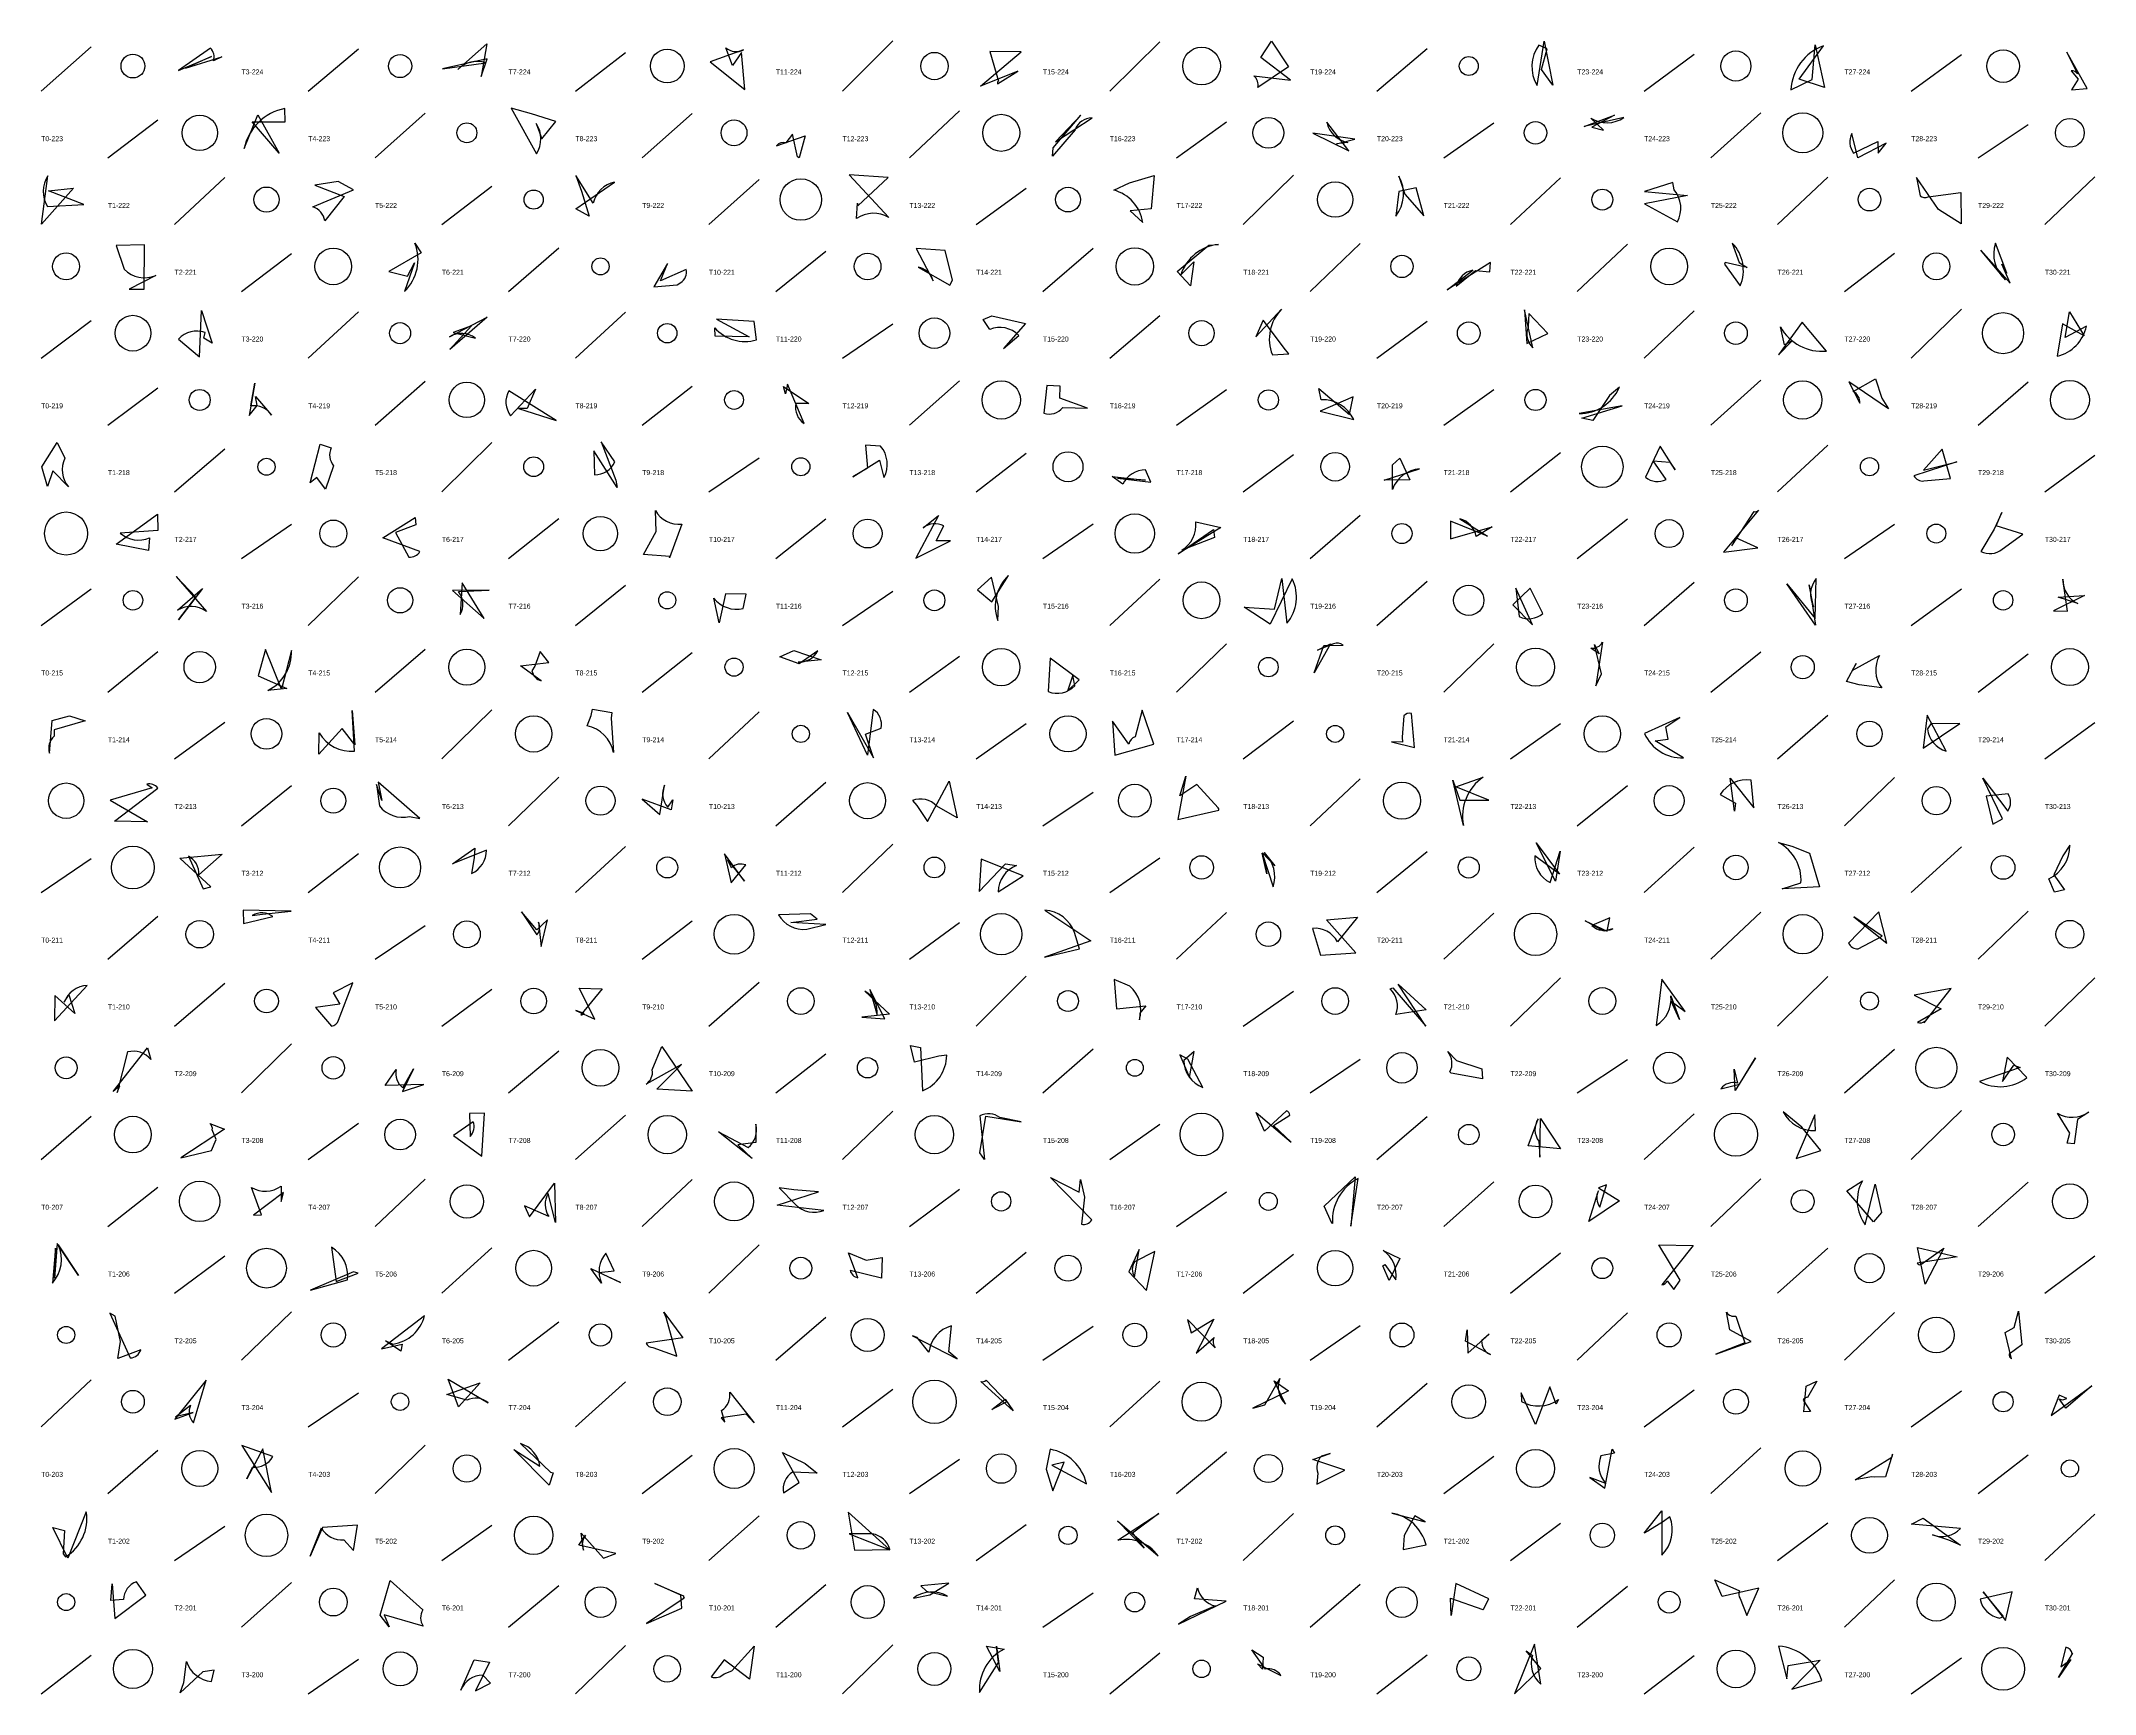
# Model space of a CAD drawing. Header units: millimetres. Extents: x -1 to 9990, y 0 to 15990.
# Drawn here: x 0 to 1230, y 8000 to 8990 of the extents above; entities that cross this region are included whole.
import ezdxf

# ---------------------------------------------------------------- set-up
doc = ezdxf.new("R2010")
doc.units = ezdxf.units.MM
doc.layers.add('TEXT', color=3, linetype='Continuous')
doc.layers.add('WALL', color=1, linetype='Continuous')

msp = doc.modelspace()

# ---------------------------------------------------------------- linework, layer by layer
for points in [[(86.4, 8973.8), (108.3, 8980.6), (103.2, 8978.1, 0.3), (101.4, 8985.8), (82.3, 8972.4), (102.1, 8980.7)], [(267.2, 8979.3), (240.5, 8973.4), (266.3, 8976.9, 0.3), (249.6, 8972.9), (267, 8988.4), (263.6, 8968.7)], [(419.4, 8983.1), (414.1, 8975.4), (410.1, 8985.9, 0.3), (420.7, 8984.7), (400.7, 8977.6), (421.5, 8961)], [(587, 8983.6), (568.2, 8983.8), (573.4, 8966, 0.3), (572.8, 8964.4), (585, 8971.9), (562.5, 8963)], [(736.8, 8989.9), (747, 8974.5), (728.6, 8962.1, 0.3), (726.3, 8969.1), (748.3, 8966.6), (730.5, 8980.1)], [(898.6, 8972.9), (902, 8985.3), (897, 8987.6, 0.3), (895.9, 8963.4), (900.2, 8989.9), (905.3, 8963.5)], [(1068.1, 8962.2), (1052.9, 8967.2), (1067.5, 8987.2, 0.3), (1047.9, 8960.8), (1060.6, 8967), (1062.4, 8987.7)], [(1225.3, 8961.5), (1213.2, 8983.3), (1219.5, 8970.3, 0.3), (1215.8, 8972.1), (1219.9, 8967.2), (1215.9, 8960.8)], [(126.5, 8941.6), (146.2, 8941.6), (146, 8949.6, 0.3), (121.6, 8925.6), (129.9, 8945.7), (142.6, 8922.9)], [(293.8, 8946.4), (281.5, 8949.7), (296.7, 8922.4, 0.3), (296.5, 8940.6), (299.8, 8931.5), (308.3, 8941.7)], [(622.7, 8945.6), (607.5, 8929.6), (629.4, 8944, 0.3), (619.2, 8936.8), (605.7, 8921.1), (606.2, 8926.1)], [(928.8, 8938.3), (935.6, 8936.6), (928.2, 8943.8, 0.3), (947.9, 8944.2), (924.1, 8938.7), (942.3, 8945.5)], [(453, 8920.6), (450, 8934.2), (446.1, 8929, 0.3), (440.5, 8927.3), (457.6, 8933.2), (454.1, 8920.1)], [(761.7, 8934.7), (783.2, 8924.3), (770, 8941.3, 0.3), (782.6, 8929.3), (775.7, 8928.4), (786.8, 8931.2)], [(1104.9, 8928.9), (1088, 8920.1), (1084.5, 8934.6, 0.3), (1085.5, 8922.9), (1100, 8929.8), (1100.1, 8922.9)], [(19.5, 8901.9), (0.2, 8880.2), (4.1, 8909.3, 0.3), (3.9, 8890.8), (25.6, 8892.1), (4.5, 8900.2)], [(164, 8903.7), (181.6, 8896.8), (169.9, 8882.3, 0.3), (162.7, 8890.6), (187.2, 8900.8), (178, 8905.8)], [(328.3, 8885), (320.3, 8889.4), (343.5, 8905.4, 0.3), (330.7, 8892.9), (320.2, 8909.5), (323.6, 8900.1)], [(507.4, 8908.2), (484, 8909.8), (507.7, 8884.2, 0.3), (488.4, 8883.6), (488.9, 8892.8), (489.1, 8891.2)], [(664.8, 8889.4), (652.2, 8888.3), (659.8, 8881.2, 0.3), (642.4, 8900.7), (651.8, 8905.1), (666.6, 8909.5)], [(823.5, 8902.1), (813.2, 8899.8), (811.3, 8885.1, 0.3), (813.2, 8909), (816.8, 8898.2), (828.1, 8885.2)], [(986.1, 8897.4), (960.3, 8892.4), (980, 8881.7, 0.3), (978.1, 8900.8), (977.3, 8905.2), (960.2, 8899.8)], [(1136.3, 8889), (1123.1, 8908.2), (1125.3, 8897.3, 0.3), (1130.1, 8896.7), (1149.6, 8899.3), (1149.9, 8880.4)], [(219.5, 8849.1), (223.7, 8857.2), (217.7, 8840, 0.3), (223.9, 8868.9), (227.7, 8863.1), (208.3, 8851.9)], [(1008.6, 8857.3), (1008.1, 8856.4), (1017.6, 8843.3, 0.3), (1012.8, 8869), (1017, 8857.3), (1021.7, 8854.4)], [(1174.2, 8856.3), (1177.3, 8850.9), (1170.4, 8869, 0.3), (1176.4, 8846.9), (1161.7, 8864.8), (1179.3, 8844.9)], [(62, 8868), (45, 8867.6), (49.7, 8853.3, 0.3), (68.7, 8849.5), (52.8, 8841.4), (61.7, 8841.4)], [(366.9, 8842.8), (381, 8843.9), (383.1, 8845.3, 0.3), (386.4, 8853.2), (371, 8846.3), (375.2, 8856.7)], [(541.4, 8864.5), (524.1, 8865.7), (534.2, 8846.4, 0.3), (525.3, 8854.5), (544.3, 8843.7), (545.8, 8846.7)], [(680.3, 8852), (699.3, 8867.8), (705.1, 8868.2, 0.3), (682.6, 8849.9), (690.4, 8857.8), (688.4, 8843.3)], [(868.1, 8857.3), (842, 8841), (857.4, 8852.7, 0.3), (847.5, 8843.1), (859, 8852.6), (867.7, 8851.8)], [(102.5, 8809), (97.4, 8812.1), (98.2, 8815.4, 0.3), (82.3, 8811.4), (94.9, 8800.8), (96, 8828.6)], [(257.8, 8819.5), (246.8, 8815.4), (260.1, 8812, 0.3), (244.6, 8812.9), (267.1, 8824.6), (244.7, 8805.3)], [(424, 8812.8), (403.6, 8813.3), (403.4, 8818.3, 0.3), (428.4, 8811.1), (427.1, 8822), (404.4, 8823.4)], [(589.6, 8820.8), (576.3, 8805.8), (585.5, 8813.7, 0.3), (568.1, 8817.3), (564.1, 8823.1), (569.3, 8825.4)], [(731.9, 8822.8), (727.4, 8812.9), (742.9, 8829.3, 0.3), (737.4, 8802.1), (747.2, 8802.7), (745.2, 8805.1)], [(902.4, 8814.8), (891, 8826.8), (890.6, 8818.9, 0.3), (893.3, 8806.3), (888.3, 8828.9), (889.8, 8808.8)], [(1048.7, 8810.5), (1044, 8808), (1041.7, 8818.8, 0.3), (1069.2, 8804.3), (1054.7, 8821.5), (1040.5, 8802.1)], [(1223.6, 8813.5), (1210.6, 8820.5), (1207.3, 8801.3, 0.3), (1224.9, 8819.3), (1212.1, 8812.5), (1214.8, 8827.7)], [(129.4, 8771.6), (128.5, 8777.1), (138, 8765.9, 0.3), (125.7, 8771.4), (128.1, 8785.1), (124.7, 8765.6)], [(444.6, 8783), (459.8, 8772.8), (452, 8772.8, 0.3), (457, 8760.9), (447.1, 8784.5), (445.9, 8778.6)], [(610.3, 8783.3), (602.3, 8783.6), (600.5, 8767, 0.3), (611.9, 8770.4), (626.7, 8770), (610.2, 8776)], [(922.7, 8764), (946.8, 8771.5), (921.1, 8766.9, 0.3), (945.2, 8782.6), (939.2, 8777.6), (929.4, 8762.7)], [(1106.3, 8769.7), (1082.7, 8785.9), (1089.2, 8773, 0.3), (1085.2, 8780.1), (1098.5, 8787.7), (1102.4, 8776.1)], [(285.9, 8769.8), (308.5, 8762.7), (280.1, 8780.5, 0.3), (281.2, 8765.5), (296, 8781.5), (291.1, 8769.8)], [(785.7, 8776.9), (766, 8768.2), (786.2, 8763.3, 0.3), (766.7, 8775.1), (765.3, 8781.8), (783.6, 8766.2)], [(0.5, 8735), (9.6, 8749.6), (14.2, 8740.1, 0.3), (16.5, 8722.9), (7, 8732.5), (3.8, 8723.1)], [(161.2, 8725.3), (167.2, 8748.6), (173.8, 8746.4, 0.3), (175.2, 8735.6), (170.3, 8721.5), (165.1, 8728.5)], [(345.1, 8722.5), (331, 8744.6), (331.5, 8730.2, 0.3), (343.6, 8737.9), (335.5, 8749.9), (344.2, 8726.9)], [(486.2, 8728.9), (502.1, 8739), (504.8, 8728.5, 0.3), (502.8, 8747.4), (493.7, 8747.9), (494.9, 8734.1)], [(978.7, 8733.1), (969.7, 8747.4), (960.9, 8728.7, 0.3), (973.2, 8727.4), (965.4, 8738.5), (975.4, 8737.7)], [(1127.3, 8732.9), (1147.4, 8737.9), (1121.6, 8729.5, 0.3), (1127.6, 8726.5), (1143.5, 8728), (1138.5, 8745.6)], [(644.7, 8728.2), (664.6, 8725.7), (661.5, 8733.1, 0.3), (647.8, 8724.5), (641.5, 8729.2), (661.5, 8727)], [(819.7, 8727.2), (804.4, 8726.9), (825.6, 8733.7, 0.3), (809.3, 8721.4), (809.4, 8736.1), (813.7, 8740.1)], [(360.8, 8682.4), (368.3, 8696.2), (367.9, 8708.8, 0.3), (383.7, 8700.6), (376.3, 8680.4), (376.6, 8681.3)], [(1014.9, 8692.5), (1012.5, 8687.7), (1026, 8708.1, 0.3), (1028.5, 8708.9), (1007.6, 8683.9), (1028.2, 8686.5)], [(69.7, 8706.6), (69.9, 8696.8), (47.4, 8695.3, 0.3), (64.9, 8692.4), (64.4, 8684.9), (44.9, 8688.7)], [(224.4, 8700.3), (212.3, 8695.6), (220.3, 8680.9, 0.3), (226.9, 8684.2), (204.6, 8692.4), (224, 8704.6)], [(544.6, 8690.7), (536.1, 8690.6), (540.6, 8699.6, 0.3), (528.2, 8698.4), (537.5, 8705.8), (523.8, 8680.2)], [(702.1, 8697.4), (702.8, 8692.7), (683.1, 8685, 0.3), (691.5, 8702), (706.6, 8698.6), (680.9, 8682.9)], [(844, 8691.9), (869, 8699), (859.4, 8693.2, 0.3), (849.6, 8703.8), (866.3, 8693.4), (844, 8702.5)], [(1174.2, 8707.5), (1169.7, 8697.7), (1161.7, 8684.3, 0.3), (1174.4, 8685.6), (1186.9, 8694.7), (1170.8, 8699.6)], [(92.7, 8656.9), (80.9, 8669.3), (99, 8648.3, 0.3), (81.8, 8649.1), (96.6, 8662), (82.2, 8643.4)], [(265.4, 8644.1), (252.2, 8665.5), (251, 8646.5, 0.3), (250, 8660.2), (268.3, 8661.1), (246.3, 8660.8)], [(560.8, 8661.2), (569.4, 8654.1), (579.4, 8669.9, 0.3), (572.9, 8643), (573.3, 8651.2), (569.1, 8668.8)], [(738.6, 8649.8), (743, 8668.1), (746.1, 8641.3, 0.3), (749.3, 8667.8), (736, 8640.7), (720.5, 8650.8)], [(893.2, 8640.4), (883.2, 8662.3), (885.1, 8645.3, 0.3), (899.4, 8647.1), (891.7, 8662.2), (881.4, 8652.3)], [(1045.4, 8664.8), (1062.4, 8644.1), (1063.1, 8668.1, 0.3), (1061.5, 8651.1), (1058.8, 8664.2), (1062.6, 8640.1)], [(1205.2, 8648.7), (1213.6, 8648.6), (1210.8, 8667.7, 0.3), (1219.8, 8653), (1208, 8656.8), (1223.7, 8657.9)], [(409.9, 8658.8), (406, 8641.5), (402.9, 8656.3, 0.3), (420.5, 8650.2), (420.8, 8651.8), (422.3, 8658.7)], [(130, 8609.7), (147.2, 8602.2), (135.8, 8601, 0.3), (149.9, 8625), (143.9, 8601.7), (134.5, 8625.6)], [(298.9, 8624.3), (295.6, 8615.5), (294, 8612.8, 0.3), (299.5, 8606.8), (287.2, 8615.7), (304, 8617.8)], [(450.9, 8625), (467.2, 8619.3), (453.4, 8618, 0.3), (465.1, 8624.8), (454, 8617), (442.4, 8621.1)], [(762.5, 8611.6), (768.3, 8628), (779.7, 8628.2, 0.3), (774.1, 8628.9), (764.5, 8625.2), (772.2, 8629)], [(930.3, 8628.5), (933.1, 8622.9), (928.2, 8626.3, 0.3), (935.1, 8629.9), (931.2, 8603.7), (934.6, 8611)], [(621.7, 8607.3), (604.4, 8620.3), (603.2, 8600.3, 0.3), (619, 8603.7), (617.9, 8610.1), (614.7, 8600.5)], [(1087.1, 8617.1), (1084.6, 8612.9), (1101, 8621.9, 0.3), (1102.3, 8602.5), (1088.8, 8604.4), (1081.3, 8606.4)], [(26.5, 8582.8), (7.8, 8577.5), (7.8, 8573.7, 0.3), (5.1, 8563.4), (6.6, 8583), (17, 8585.9)], [(180.3, 8578.2), (166.3, 8562.9), (166.6, 8575.7, 0.3), (187.8, 8564.7), (186.4, 8589), (188, 8568.4)], [(341.9, 8587.8), (341.4, 8584.4), (342.8, 8563.9, 0.3), (327, 8579.9), (329.5, 8586), (330.3, 8589.8)], [(498.6, 8560.6), (493.8, 8574.9), (503.2, 8578.5, 0.3), (498.4, 8589.7), (494.9, 8562.2), (483, 8587.9)], [(666.4, 8568.9), (659.5, 8589.3), (655.3, 8573.2, 0.3), (651.5, 8568.8), (641.6, 8582.6), (643.1, 8562.2)], [(808.7, 8570.2), (822.6, 8566.8), (820.7, 8587.2, 0.3), (816.1, 8585.8), (815.2, 8573.1), (815.3, 8570)], [(1149, 8581.2), (1131.8, 8581), (1129.7, 8578, 0.3), (1141, 8564.6), (1129.5, 8586.2), (1127.2, 8566.4)], [(973, 8579.2), (981.4, 8584.9), (960.2, 8575.2, 0.3), (983.6, 8560.6), (966.6, 8570.9), (974.5, 8571.8)], [(685.6, 8549.7), (680.7, 8523.8), (705.4, 8529.4, 0.3), (704.9, 8530.8), (692.1, 8544.7), (682, 8538)], [(867, 8535.4), (847.3, 8543.2), (863.7, 8549.1, 0.3), (851.8, 8520.1), (845.5, 8547.2), (849.7, 8535.3)], [(63.7, 8522.3), (43.9, 8522.7), (69.9, 8542.5, 0.3), (63.3, 8544.9), (66.6, 8542.7), (41.4, 8535.3)], [(204.1, 8535.2), (200.9, 8544.6), (202.6, 8531.9, 0.3), (220.7, 8525.6), (226.8, 8524.3), (201.9, 8546.1)], [(360, 8535.9), (370.6, 8526.7), (373.3, 8544.2, 0.3), (375.3, 8531.1), (378.3, 8535.5), (377.3, 8529.5)], [(543.8, 8546.7), (548.7, 8524.8), (536.4, 8531.8, 0.3), (521.8, 8535.1), (524.4, 8532.2), (530.9, 8522.5)], [(1011.5, 8548.4), (1025.8, 8530.8), (1024.1, 8547.3, 0.3), (1005.6, 8538.6), (1014.8, 8533.5), (1014.1, 8528.7)], [(1174.6, 8524.1), (1162.8, 8548.4), (1177.8, 8528.8, 0.3), (1178.1, 8539), (1164.9, 8537.8), (1168.8, 8521)], [(83.1, 8500.5), (108.4, 8502.9), (94.5, 8490.6, 0.3), (88.2, 8501.7), (97, 8482.1), (101.6, 8483.4)], [(259.7, 8506.5), (259.3, 8500.7), (257.8, 8491.4, 0.3), (266.7, 8505.4), (246.4, 8497.2), (251.8, 8501)], [(409.3, 8503.1), (413.3, 8485.7), (422.1, 8496.5, 0.3), (413.4, 8494.7), (411.1, 8499.6), (421.3, 8486.8)], [(561.7, 8480.6), (577.5, 8497.1), (584.1, 8496.2, 0.3), (573.2, 8480.4), (588.1, 8490), (563, 8499.9)], [(734.1, 8491.2), (731.2, 8503.5), (737.8, 8483.3, 0.3), (732.5, 8503.9), (738.8, 8495.9), (731.4, 8503.7)], [(895.4, 8509.7), (909.3, 8491), (894.5, 8502, 0.3), (903.7, 8485.9), (909.7, 8504.7), (907, 8486.7)], [(1065, 8483.3), (1042.7, 8482.2), (1053.9, 8485.8, 0.3), (1040.6, 8509.9), (1048.4, 8507.8), (1059, 8503.6)], [(1211.8, 8481.7), (1205.7, 8480.3), (1202.3, 8488.2, 0.3), (1215, 8508.4), (1210.7, 8502), (1205.4, 8490.5)], [(121.1, 8469.4), (121.2, 8461.5), (138.8, 8465.6, 0.3), (126.5, 8466.3), (132.6, 8467.1), (149.8, 8468.9)], [(296.8, 8457.7), (287.7, 8468.5), (296.9, 8454.6, 0.3), (297.9, 8462.2), (299.5, 8447.6), (303.2, 8463.6)], [(464.8, 8464.1), (460.8, 8467.3), (441.7, 8466.7, 0.3), (458.5, 8458), (469.9, 8460.9), (449, 8462)], [(601, 8441.2), (621.8, 8446.3), (618.8, 8456.1, 0.3), (601.2, 8469.5), (628.7, 8451.1), (606.7, 8443.2)], [(769.9, 8463.6), (788.3, 8465.2), (776.4, 8450.5, 0.3), (761.4, 8458.5), (766.3, 8442.5), (787.3, 8443.9)], [(937.9, 8456.8), (939.5, 8464.9), (928.7, 8460.2, 0.3), (941.2, 8458.3), (935.8, 8456.9), (924.8, 8463.1)], [(1105.4, 8449.7), (1100.6, 8468.4), (1082.5, 8449.7, 0.3), (1088.2, 8446.2), (1102.6, 8453.8), (1085.6, 8465.5)], [(178.9, 8413.1), (164.3, 8411.1), (173.9, 8400, 0.3), (178.2, 8403.5), (186.8, 8425.9), (175, 8419.9)], [(661.6, 8412.1), (658.1, 8407.7), (657.8, 8403.7, 0.3), (652, 8424), (642.7, 8427.8), (644.1, 8410.3)], [(984.6, 8408.8), (970.7, 8428), (967.2, 8400.4, 0.3), (976, 8418.2), (981.2, 8403.9), (976.3, 8414.9)], [(8.2, 8418.4), (8.1, 8403.2), (27.6, 8424.3, 0.3), (13.8, 8414.3), (16.6, 8418.8), (20.2, 8407.5)], [(322.3, 8422.7), (336.1, 8422.4), (323.3, 8406.7, 0.3), (325.2, 8407.6), (320.3, 8409.3), (331.7, 8404.1)], [(505.4, 8404.4), (496.4, 8422), (500.7, 8406.5, 0.3), (493.4, 8421), (508.1, 8407.2), (491.6, 8405.4)], [(812.8, 8425.1), (829.5, 8409.8), (811.4, 8406.9, 0.3), (808, 8422.3), (809.6, 8423), (829.2, 8400)], [(1121.7, 8418.6), (1137.9, 8410.4), (1123.8, 8402.2, 0.3), (1128.2, 8403), (1127.8, 8401.9), (1144, 8422.5)], [(43.2, 8360.8), (63.7, 8387), (65.7, 8379.9, 0.3), (51.8, 8384.5), (45.6, 8360.3), (47.2, 8364.2)], [(368.8, 8362.3), (383.5, 8377), (362.4, 8365.3, 0.3), (366, 8373.7), (371.8, 8387.7), (390, 8361)], [(520.7, 8388.3), (526.7, 8387.1), (527.9, 8361.2, 0.3), (542.4, 8382.5), (537.7, 8381.9), (523, 8378.3)], [(687.8, 8369.3), (690.5, 8384.8), (684.3, 8379.3, 0.3), (695.7, 8363.3), (686.8, 8380.2), (681.9, 8382.8)], [(863.2, 8368.5), (844.5, 8371.7), (843.7, 8372.5, 0.3), (842.4, 8384.8), (847.7, 8379.4), (862.9, 8374.4)], [(1014.6, 8361.5), (1013.9, 8374.1), (1016, 8365.9, 0.3), (1006, 8362.5), (1017.1, 8365.2), (1026.7, 8380.9)], [(1181.5, 8376.5), (1185.2, 8375.1), (1160.8, 8366.9, 0.3), (1189.3, 8369.2), (1177.4, 8381.4), (1174.6, 8366.8)], [(229.3, 8365), (206.1, 8364.5), (212.7, 8373.9, 0.3), (216.6, 8363.1), (223.1, 8374.4), (216.5, 8360.9)], [(102, 8325.5), (104.9, 8332), (102.5, 8337.8, 0.3), (101, 8341.6), (109.9, 8338.3), (83.7, 8321)], [(265.5, 8347.9), (256.6, 8347.7), (257, 8333.9, 0.3), (258.7, 8342.7), (247, 8334.4), (264, 8322.1)], [(425.8, 8320.7), (405.6, 8336.7), (423.4, 8327.2, 0.3), (428, 8341.2), (428, 8330.2), (417.2, 8328.9)], [(565.8, 8346), (586.9, 8342.6), (574.2, 8345.2, 0.3), (562.2, 8346.2), (564.9, 8320.1), (562.1, 8324)], [(748.6, 8330.5), (738, 8340.4), (747.8, 8346.7, 0.3), (745.8, 8349.2), (732.6, 8337), (727.6, 8348.3)], [(909.9, 8326.4), (890.5, 8328.2), (896.5, 8344.5, 0.3), (896.9, 8331), (897.5, 8321.4), (897.9, 8344.7)], [(1065.8, 8325.5), (1054.5, 8339.4), (1043.3, 8348.7, 0.3), (1062.6, 8337.5), (1062.2, 8346.8), (1051, 8320.6)], [(1213.4, 8329.8), (1215, 8335.9), (1207.5, 8347.9, 0.3), (1226.3, 8348.5), (1219.6, 8344), (1217.5, 8329.4)], [(127.3, 8286.7), (132.1, 8286.9), (126, 8303.3, 0.3), (143.7, 8304.2), (143.7, 8295), (145.1, 8300.4)], [(307.5, 8305.9), (308, 8282.4), (303.7, 8299.8, 0.3), (304.1, 8286), (289.6, 8292.3), (292.6, 8285.8)], [(450.9, 8301.9), (442, 8303.1), (451.9, 8293.1, 0.3), (468.8, 8289.6), (440.8, 8292.7), (465.6, 8300.8)], [(622.4, 8308.1), (624.9, 8297.6), (623, 8281.3, 0.3), (629.3, 8283.9), (604.5, 8309.3), (621.7, 8300.6)], [(787, 8309.8), (784.4, 8280.1), (788.8, 8308.7, 0.3), (773.4, 8281.8), (773.1, 8282), (768.4, 8292.2)], [(945.2, 8295.3), (926.9, 8282.9), (932.7, 8301.3, 0.3), (933.5, 8291.6), (937.5, 8304.9), (932.8, 8303.2)], [(1097.4, 8282.7), (1081.4, 8301.3), (1090.8, 8307.4, 0.3), (1092.5, 8281), (1098.4, 8305.4), (1102.1, 8288.4)], [(8.1, 8249), (8.7, 8266.9), (6.8, 8246.1, 0.3), (10.3, 8268.9), (22.4, 8250.7), (9.7, 8269.8)], [(187.2, 8252.8), (161.3, 8241.8), (183.5, 8248, 0.3), (174, 8267.5), (176.8, 8247.1), (189.8, 8252)], [(662.1, 8241.6), (667, 8264.9), (654.8, 8258.8, 0.3), (654.9, 8249.9), (657.6, 8266.2), (651.5, 8252.8)], [(968.9, 8269), (989.4, 8268.6), (970.6, 8245.1, 0.3), (973.9, 8247.5), (977.8, 8242.2), (981.6, 8247.9)], [(1123.7, 8267.3), (1147.5, 8261.8), (1123.5, 8258, 0.3), (1125.7, 8257.1), (1139.5, 8267), (1128.4, 8245.4)], [(334, 8252.5), (343.2, 8253.5), (338.3, 8264, 0.3), (335.7, 8246.1), (329.2, 8254.8), (347, 8246.4)], [(503.8, 8261.3), (503.4, 8249), (484.6, 8253.7, 0.3), (489.1, 8249.3), (483.6, 8264.2), (494.1, 8259.7)], [(803.6, 8256.5), (804.8, 8257.1), (811.3, 8248.1, 0.3), (803.7, 8265.5), (813.7, 8260.8), (807.3, 8247.7)], [(372.9, 8228.7), (384.4, 8213.2), (362.4, 8210.1, 0.3), (366.4, 8207.4), (380.8, 8202.2), (374.3, 8225.4)], [(1184.2, 8229.3), (1186.2, 8209), (1178.6, 8203.5, 0.3), (1180.1, 8200.7), (1176.2, 8216.4), (1181.7, 8219.4)], [(44.4, 8226.2), (41.1, 8228), (53.4, 8201.2, 0.3), (59.8, 8206.1), (45.9, 8200.9), (47.5, 8211.1)], [(215.5, 8205.3), (206.2, 8211.5), (210.8, 8209.5, 0.3), (229.7, 8226.5), (203.8, 8206.7), (216.2, 8209.4)], [(548.6, 8200.6), (543.6, 8204.9), (545.2, 8220.5, 0.3), (531.6, 8204.6), (524.6, 8213.4), (521.8, 8214.4)], [(702.4, 8224.4), (691.8, 8204), (702.5, 8213.5, 0.3), (703.2, 8207.2), (686.5, 8224.3), (688.8, 8216.2)], [(854.5, 8204), (867.2, 8215.4), (862.7, 8211.4, 0.3), (868, 8203.2), (853.1, 8211.2), (854.1, 8218.1)], [(1024.1, 8211), (1011.4, 8218), (1009.3, 8228.6, 0.3), (1015, 8226.3), (1020.4, 8210.2), (1002.9, 8203.4)], [(91, 8168.6), (80.6, 8165.9), (89.5, 8172.9, 0.3), (91.2, 8162.4), (98.8, 8187.9), (80.2, 8164.6)], [(249.9, 8172), (243.7, 8188.6), (267.8, 8174.3, 0.3), (255, 8176), (243, 8179.4), (263, 8186.3)], [(407.2, 8165.3), (409.4, 8162.7), (407.5, 8169.7, 0.3), (412.4, 8180.8), (427.1, 8162.4), (422.2, 8167.5)], [(577.3, 8176.6), (582.1, 8169.5), (562.7, 8187.1, 0.3), (565.9, 8188), (578.3, 8175), (569.3, 8170.3)], [(725.6, 8171.2), (732.8, 8173.2), (741.9, 8189, 0.3), (745.2, 8173.5), (738.5, 8187.5), (747.1, 8181.6)], [(894.9, 8161.3), (886.4, 8180.3), (886.5, 8175.2, 0.3), (908.7, 8176.4), (907.3, 8173.5), (903.6, 8183.9)], [(1057, 8184.4), (1063.4, 8187.3), (1057.9, 8177.5, 0.3), (1055.2, 8176), (1059.6, 8169.1), (1055.6, 8168.9)], [(1228.1, 8184.6), (1212.5, 8171.1), (1208.6, 8176.8, 0.3), (1213.1, 8177), (1208.6, 8179), (1203.8, 8166.7)], [(132.8, 8146.7), (123.3, 8128.9), (126.6, 8135.9, 0.3), (138.8, 8142.2), (120.3, 8148.8), (137.9, 8120.7)], [(304.3, 8125), (283.1, 8146.4), (298.7, 8136.4, 0.3), (287.1, 8149.9), (305.1, 8132.8), (306.7, 8132.5)], [(457.5, 8138.1), (464.7, 8132.3), (450, 8132.9, 0.3), (444.6, 8120.4), (454.1, 8126.6), (444.1, 8144.6)], [(612.8, 8138.9), (605.3, 8137.1), (626.1, 8125.9, 0.3), (604.4, 8146.5), (602, 8134.6), (605.9, 8121.6)], [(761.7, 8140.5), (772.1, 8144.1), (766.8, 8142.5, 0.3), (764.7, 8132.2), (764.1, 8125.6), (780.7, 8134)], [(940.9, 8146.6), (942.3, 8144.2), (934.2, 8142.6, 0.3), (937.1, 8126.1), (927.5, 8129.6), (936.4, 8123.2)], [(1096.1, 8130.1), (1086.4, 8128.3), (1108.3, 8141.8, 0.3), (1108.7, 8143.6), (1104.5, 8130), (1097.7, 8129.8)], [(14.1, 8097.8), (13.3, 8084), (14.7, 8082.1, 0.3), (27.1, 8109.1), (16.1, 8081.3), (7.1, 8099.7)], [(483.4, 8108.8), (487.1, 8086.2), (508.3, 8086.5, 0.3), (497.8, 8095.8), (484, 8095.8), (508.3, 8086.4)], [(660.7, 8087.4), (644.7, 8103.6), (668.9, 8082.8, 0.3), (644.9, 8092), (669.3, 8108.1), (653.6, 8096.2)], [(816.3, 8094.8), (815.7, 8086.6), (829.4, 8089.2, 0.3), (808.9, 8108.3), (828.8, 8103.1), (822.8, 8106.7)], [(960.1, 8096.2), (970.7, 8109.7), (970.6, 8083.1, 0.3), (975.5, 8106), (971.6, 8103.2), (962.3, 8097.4)], [(168.6, 8099.7), (161.2, 8082.5), (167.9, 8099.5, 0.3), (181.3, 8092.3), (187.1, 8085.9), (189.4, 8101.1)], [(344.2, 8084.1), (322, 8089), (326.1, 8095, 0.3), (324.9, 8086.2), (323.4, 8096.3), (336.9, 8081.3)], [(1149.4, 8089), (1142.6, 8092.1), (1132.7, 8095.3, 0.3), (1149.5, 8099.1), (1120.1, 8101.7), (1127.1, 8105.2)], [(44.1, 8045.2), (62.8, 8059.2), (57.1, 8067.2, 0.3), (49.3, 8056.6), (41.8, 8056), (42.5, 8065.9)], [(203, 8047.2), (209.1, 8067.9), (228.7, 8050.3, 0.3), (228.8, 8040.6), (205.5, 8047.4), (208.5, 8040.2)], [(383.2, 8059.1), (367.6, 8066.2), (384.8, 8058.7, 0.3), (385.1, 8057.4), (362.6, 8042.2), (383.8, 8051.4)], [(526.8, 8064.7), (530.3, 8061.6), (542.9, 8058.5, 0.3), (522.4, 8057.4), (532.3, 8059.3), (543.7, 8066.4)], [(709.7, 8055.5), (690.7, 8056.9), (692.6, 8063.5, 0.3), (703.4, 8052.7), (688.3, 8046.3), (681.1, 8041.7)], [(844.5, 8046.9), (844.1, 8057.3), (863.5, 8050.5, 0.3), (863.8, 8050.8), (867.1, 8056.9), (847.3, 8066.2)], [(1006.8, 8058.3), (1002.4, 8068.4), (1017.1, 8061.7, 0.3), (1017.6, 8057.2), (1021.5, 8046.9), (1028.8, 8063.3)], [(1176.4, 8044), (1180.5, 8061.2), (1161.2, 8056.7, 0.3), (1172.9, 8045.4), (1175.2, 8046.4), (1163, 8061.2)], [(260.1, 8001.8), (269.2, 8006.5), (264.6, 8011.3, 0.3), (251.4, 8002.3), (259.3, 8020.4), (268.5, 8019)], [(424.3, 8008.8), (409.1, 8020.5), (401.4, 8010.2, 0.3), (409, 8012.1), (413.6, 8013.9), (427.1, 8028.7)], [(574.2, 8013.4), (566.2, 8028.6), (576.7, 8026.9, 0.3), (562, 8000.8), (573.4, 8018.9), (572.1, 8028.6)], [(731.4, 8014.9), (728.4, 8018), (742.4, 8011.1, 0.3), (733.2, 8014.9), (725.1, 8026.4), (731.8, 8022.1)], [(898.2, 8015.3), (889.4, 8025.9), (893.1, 8023.1, 0.3), (898.1, 8005.9), (894.3, 8029.9), (882.4, 8000.1)], [(1065.4, 8020.2), (1048.4, 8002.8), (1066.5, 8008.1, 0.3), (1040.6, 8028.7), (1045.5, 8009.1), (1046.3, 8017.1)], [(1208.2, 8009.8), (1216.8, 8024.5), (1216.4, 8024, 0.3), (1212.6, 8028), (1209.5, 8016.2), (1215.5, 8020.6)], [(83.2, 8000.7), (85.4, 8006.9), (87.1, 8019.4, 0.3), (102.1, 8007.5), (103.7, 8014.3), (96.9, 8013.2)]]:
    msp.add_lwpolyline(points, format="xyb", close=True)
for centre, radius in [((55, 8975), 7.13), ((215, 8975), 6.94), ((375, 8975), 10.1), ((535, 8975), 8.19), ((695, 8975), 11.3), ((855, 8975), 5.67), ((1015, 8975), 9.01), ((1175, 8975), 9.76), ((95, 8935), 10.6), ((415, 8935), 7.75), ((575, 8935), 11.1), ((735, 8935), 9.24), ((1055, 8935), 12), ((1215, 8935), 8.59), ((255, 8935), 5.96), ((895, 8935), 6.74), ((455, 8895), 12.4), ((775, 8895), 10.6), ((135, 8895), 7.55), ((295, 8895), 5.74), ((615, 8895), 7.39), ((935, 8895), 6.26), ((1095, 8895), 6.8), ((15, 8855), 8.07), ((175, 8855), 11), ((335, 8855), 5.13), ((495, 8855), 7.98), ((655, 8855), 11.2), ((815, 8855), 6.69), ((975, 8855), 11), ((1135, 8855), 8.06), ((55, 8815), 10.7), ((215, 8815), 6.3), ((375, 8815), 5.8), ((535, 8815), 9.18), ((695, 8815), 7.55), ((855, 8815), 6.8), ((1015, 8815), 6.79), ((1175, 8815), 12.3), ((255, 8775), 10.6), ((575, 8775), 11.5), ((1055, 8775), 11.5), ((1215, 8775), 11.7), ((95, 8775), 6.29), ((415, 8775), 5.63), ((735, 8775), 6.05), ((895, 8775), 6.32), ((935, 8735), 12.4), ((135, 8735), 5.1), ((295, 8735), 5.91), ((455, 8735), 5.4), ((615, 8735), 8.98), ((775, 8735), 8.55), ((1095, 8735), 5.45), ((15, 8695), 12.9), ((175, 8695), 8.1), ((335, 8695), 10.3), ((495, 8695), 8.64), ((655, 8695), 11.8), ((815, 8695), 6.03), ((975, 8695), 8.32), ((1135, 8695), 5.68), ((55, 8655), 5.85), ((215, 8655), 7.57), ((375, 8655), 5.12), ((535, 8655), 6.25), ((695, 8655), 11), ((855, 8655), 9.06), ((1015, 8655), 6.83), ((1175, 8655), 5.8), ((95, 8615), 9.4), ((255, 8615), 10.8), ((575, 8615), 11.2), ((895, 8615), 11.4), ((1215, 8615), 11.1), ((415, 8615), 5.44), ((735, 8615), 5.84), ((1055, 8615), 6.93), ((295, 8575), 10.9), ((615, 8575), 10.8), ((935, 8575), 10.9), ((135, 8575), 9.19), ((455, 8575), 5.14), ((775, 8575), 5.11), ((1095, 8575), 7.64), ((15, 8535), 10.6), ((175, 8535), 7.49), ((335, 8535), 8.72), ((495, 8535), 10.8), ((655, 8535), 9.82), ((815, 8535), 11.1), ((975, 8535), 8.99), ((1135, 8535), 8.47), ((55, 8495), 12.8), ((215, 8495), 12.3), ((375, 8495), 6.31), ((535, 8495), 6.23), ((695, 8495), 7.05), ((855, 8495), 6.33), ((1015, 8495), 7.37), ((1175, 8495), 7.09), ((95, 8455), 8.23), ((255, 8455), 8.04), ((415, 8455), 11.9), ((575, 8455), 12.4), ((895, 8455), 12.7), ((1055, 8455), 11.8), ((1215, 8455), 8.33), ((735, 8455), 7.36), ((135, 8415), 7.1), ((295, 8415), 7.69), ((455, 8415), 8), ((615, 8415), 6.26), ((775, 8415), 7.99), ((935, 8415), 8.02), ((1095, 8415), 5.39), ((15, 8375), 6.57), ((175, 8375), 6.72), ((335, 8375), 11), ((495, 8375), 6.09), ((655, 8375), 5.03), ((815, 8375), 9.14), ((975, 8375), 9.36), ((1135, 8375), 12.3), ((55, 8335), 11), ((215, 8335), 9.18), ((375, 8335), 11.5), ((535, 8335), 11.5), ((695, 8335), 12.8), ((855, 8335), 6.15), ((1015, 8335), 12.9), ((1175, 8335), 6.75), ((95, 8295), 12.1), ((255, 8295), 10), ((415, 8295), 11.7), ((895, 8295), 9.8), ((1215, 8295), 10.5), ((575, 8295), 5.77), ((735, 8295), 5.36), ((1055, 8295), 6.87), ((135, 8255), 11.9), ((295, 8255), 10.7), ((775, 8255), 10.6), ((455, 8255), 6.57), ((615, 8255), 7.84), ((935, 8255), 6.24), ((1095, 8255), 8.71), ((15, 8215), 5.12), ((175, 8215), 7.24), ((335, 8215), 6.69), ((495, 8215), 9.88), ((655, 8215), 7.09), ((815, 8215), 7.16), ((975, 8215), 7.21), ((1135, 8215), 10.7), ((55, 8175), 6.83), ((215, 8175), 5.24), ((375, 8175), 8.27), ((535, 8175), 13), ((695, 8175), 11.7), ((855, 8175), 10.1), ((1015, 8175), 7.47), ((1175, 8175), 6.03), ((95, 8135), 10.8), ((255, 8135), 8.18), ((415, 8135), 12), ((575, 8135), 8.85), ((735, 8135), 8.43), ((895, 8135), 11.4), ((1055, 8135), 10.6), ((1215, 8135), 5.17), ((135, 8095), 12.7), ((295, 8095), 11.5), ((455, 8095), 8.21), ((615, 8095), 5.48), ((775, 8095), 5.65), ((935, 8095), 7.24), ((1095, 8095), 10.7), ((15, 8055), 5.12), ((175, 8055), 8.3), ((335, 8055), 9.21), ((495, 8055), 9.89), ((655, 8055), 5.92), ((815, 8055), 9.18), ((975, 8055), 6.54), ((1135, 8055), 11.4), ((55, 8015), 11.7), ((215, 8015), 10.2), ((375, 8015), 7.94), ((535, 8015), 9.87), ((695, 8015), 5.23), ((855, 8015), 7.14), ((1015, 8015), 11.3), ((1175, 8015), 12.8)]:
    msp.add_circle(centre, radius)
at = {"layer": 'WALL'}
for p, q in [((0, 8960), (30, 8986.6)), ((160, 8960), (190, 8985.3)), ((320, 8960), (350, 8983.2)), ((480, 8960), (510, 8990)), ((640, 8960), (670, 8989.5)), ((800, 8960), (830, 8985.5)), ((960, 8960), (990, 8982.2)), ((1120, 8960), (1150, 8981.9)), ((40, 8920), (70, 8942.8)), ((200, 8920), (230, 8946.7)), ((360, 8920), (390, 8946.5)), ((520, 8920), (550, 8948.1)), ((1000, 8920), (1030, 8947)), ((680, 8920), (710, 8941.5)), ((840, 8920), (870, 8941)), ((1160, 8920), (1190, 8940)), ((80, 8880), (110, 8908.3)), ((400, 8880), (430, 8907)), ((720, 8880), (750, 8909.6)), ((880, 8880), (910, 8908.1)), ((1040, 8880), (1070, 8908.4)), ((1200, 8880), (1230, 8908.6)), ((240, 8880), (270, 8903.1)), ((560, 8880), (590, 8901.8)), ((760, 8840), (790, 8868.7)), ((920, 8840), (950, 8868.4)), ((120, 8840), (150, 8862.8)), ((280, 8840), (310, 8866.1)), ((440, 8840), (470, 8864.2)), ((600, 8840), (630, 8865.9)), ((1080, 8840), (1110, 8862.9)), ((0, 8800), (30, 8822.5)), ((160, 8800), (190, 8827.8)), ((320, 8800), (350, 8827.5)), ((480, 8800), (510, 8820.5)), ((640, 8800), (670, 8825.5)), ((800, 8800), (830, 8822.1)), ((960, 8800), (990, 8828.3)), ((1120, 8800), (1150, 8829.4)), ((200, 8760), (230, 8786.3)), ((360, 8760), (390, 8783.2)), ((520, 8760), (550, 8786.5)), ((1000, 8760), (1030, 8786.8)), ((1160, 8760), (1190, 8785.9)), ((40, 8760), (70, 8782.2)), ((680, 8760), (710, 8781.2)), ((840, 8760), (870, 8781.3)), ((80, 8720), (110, 8745.7)), ((240, 8720), (270, 8749.5)), ((1040, 8720), (1070, 8747.9)), ((400, 8720), (430, 8740.3)), ((560, 8720), (590, 8743.1)), ((720, 8720), (750, 8742.3)), ((880, 8720), (910, 8743.5)), ((1200, 8720), (1230, 8741.9)), ((120, 8680), (150, 8700.6)), ((280, 8680), (310, 8704.1)), ((440, 8680), (470, 8703.8)), ((600, 8680), (630, 8700.9)), ((760, 8680), (790, 8706)), ((920, 8680), (950, 8703.9)), ((1080, 8680), (1110, 8700.7)), ((0, 8640), (30, 8661.8)), ((160, 8640), (190, 8669.1)), ((320, 8640), (350, 8664.1)), ((480, 8640), (510, 8660.5)), ((640, 8640), (670, 8667.7)), ((800, 8640), (830, 8666.4)), ((960, 8640), (990, 8665.8)), ((1120, 8640), (1150, 8661.8)), ((40, 8600), (70, 8624.4)), ((200, 8600), (230, 8625.7)), ((360, 8600), (390, 8623.8)), ((680, 8600), (710, 8629)), ((840, 8600), (870, 8628.9)), ((1000, 8600), (1030, 8624.2)), ((1160, 8600), (1190, 8623)), ((520, 8600), (550, 8621.5)), ((240, 8560), (270, 8589.5)), ((400, 8560), (430, 8588.3)), ((1040, 8560), (1070, 8586.3)), ((80, 8560), (110, 8582)), ((560, 8560), (590, 8581.2)), ((720, 8560), (750, 8582.9)), ((880, 8560), (910, 8581.2)), ((1200, 8560), (1230, 8581.9)), ((280, 8520), (310, 8549)), ((1080, 8520), (1110, 8548.9)), ((120, 8520), (150, 8544.1)), ((440, 8520), (470, 8546)), ((600, 8520), (630, 8540)), ((760, 8520), (790, 8548)), ((920, 8520), (950, 8544.1)), ((0, 8480), (30, 8500.4)), ((160, 8480), (190, 8503.4)), ((320, 8480), (350, 8507.6)), ((480, 8480), (510, 8509)), ((640, 8480), (670, 8500.8)), ((800, 8480), (830, 8504.6)), ((960, 8480), (990, 8507.2)), ((1120, 8480), (1150, 8507.4)), ((40, 8440), (70, 8465.9)), ((360, 8440), (390, 8463.1)), ((680, 8440), (710, 8468.1)), ((840, 8440), (870, 8467.6)), ((1000, 8440), (1030, 8468.3)), ((1160, 8440), (1190, 8468.8)), ((200, 8440), (230, 8460.2)), ((520, 8440), (550, 8462)), ((80, 8400), (110, 8425.7)), ((400, 8400), (430, 8426.2)), ((560, 8400), (590, 8429.8)), ((880, 8400), (910, 8428.9)), ((1040, 8400), (1070, 8429.7)), ((1200, 8400), (1230, 8428.9)), ((240, 8400), (270, 8422.2)), ((720, 8400), (750, 8420.9)), ((120, 8360), (150, 8389.4)), ((280, 8360), (310, 8385.2)), ((440, 8360), (470, 8383.4)), ((600, 8360), (630, 8386.4)), ((760, 8360), (790, 8380.1)), ((920, 8360), (950, 8380)), ((1080, 8360), (1110, 8386.1)), ((0, 8320), (30, 8346)), ((160, 8320), (190, 8341.8)), ((320, 8320), (350, 8346.6)), ((480, 8320), (510, 8349.1)), ((640, 8320), (670, 8341.3)), ((800, 8320), (830, 8345.9)), ((960, 8320), (990, 8347.4)), ((1120, 8320), (1150, 8349.5)), ((40, 8280), (70, 8303.5)), ((200, 8280), (230, 8308.4)), ((360, 8280), (390, 8308.2)), ((840, 8280), (870, 8306.7)), ((1000, 8280), (1030, 8308.6)), ((1160, 8280), (1190, 8306.5)), ((520, 8280), (550, 8302.4)), ((680, 8280), (710, 8300.8)), ((240, 8240), (270, 8267.1)), ((400, 8240), (430, 8268.9)), ((1040, 8240), (1070, 8267)), ((80, 8240), (110, 8262.3)), ((560, 8240), (590, 8264.5)), ((720, 8240), (750, 8263.4)), ((880, 8240), (910, 8264.1)), ((1200, 8240), (1230, 8262.3)), ((120, 8200), (150, 8228.8)), ((280, 8200), (310, 8222.9)), ((440, 8200), (470, 8225.6)), ((600, 8200), (630, 8220.3)), ((760, 8200), (790, 8220.7)), ((920, 8200), (950, 8228.2)), ((1080, 8200), (1110, 8228.4)), ((0, 8160), (30, 8188.2)), ((160, 8160), (190, 8180.4)), ((320, 8160), (350, 8187)), ((480, 8160), (510, 8182.6)), ((640, 8160), (670, 8187.3)), ((800, 8160), (830, 8186.1)), ((960, 8160), (990, 8182.1)), ((1120, 8160), (1150, 8181.6)), ((40, 8120), (70, 8146)), ((200, 8120), (230, 8149)), ((360, 8120), (390, 8143)), ((680, 8120), (710, 8144.9)), ((1000, 8120), (1030, 8147.3)), ((1160, 8120), (1190, 8143.3)), ((520, 8120), (550, 8140.7)), ((840, 8120), (870, 8142.4)), ((400, 8080), (430, 8106.7)), ((720, 8080), (750, 8108)), ((1200, 8080), (1230, 8107.6)), ((80, 8080), (110, 8100.4)), ((240, 8080), (270, 8101.1)), ((560, 8080), (590, 8101.5)), ((880, 8080), (910, 8102.2)), ((1040, 8080), (1070, 8102.4)), ((120, 8040), (150, 8066.8)), ((280, 8040), (310, 8064.9)), ((440, 8040), (470, 8065.6)), ((600, 8040), (630, 8060.5)), ((760, 8040), (790, 8065.8)), ((920, 8040), (950, 8064.5)), ((1080, 8040), (1110, 8068.3)), ((0, 8000), (30, 8023.3)), ((160, 8000), (190, 8020.8)), ((320, 8000), (350, 8029)), ((480, 8000), (510, 8029.4)), ((640, 8000), (670, 8024.6)), ((800, 8000), (830, 8023.5)), ((960, 8000), (990, 8023)), ((1120, 8000), (1150, 8021.7))]:
    msp.add_line(p, q, dxfattribs=at)

# ---------------------------------------------------------------- texts
at = {"layer": 'TEXT'}
for s, p in [('T3-224', (120, 8970)), ('T7-224', (280, 8970)), ('T11-224', (440, 8970)), ('T15-224', (600, 8970)), ('T19-224', (760, 8970)), ('T23-224', (920, 8970)), ('T27-224', (1080, 8970)), ('T0-223', (0, 8930)), ('T4-223', (160, 8930)), ('T8-223', (320, 8930)), ('T12-223', (480, 8930)), ('T16-223', (640, 8930)), ('T20-223', (800, 8930)), ('T24-223', (960, 8930)), ('T28-223', (1120, 8930)), ('T1-222', (40, 8890)), ('T5-222', (200, 8890)), ('T9-222', (360, 8890)), ('T13-222', (520, 8890)), ('T17-222', (680, 8890)), ('T21-222', (840, 8890)), ('T25-222', (1000, 8890)), ('T29-222', (1160, 8890)), ('T2-221', (80, 8850)), ('T6-221', (240, 8850)), ('T10-221', (400, 8850)), ('T14-221', (560, 8850)), ('T18-221', (720, 8850)), ('T22-221', (880, 8850)), ('T26-221', (1040, 8850)), ('T30-221', (1200, 8850)), ('T3-220', (120, 8810)), ('T7-220', (280, 8810)), ('T11-220', (440, 8810)), ('T15-220', (600, 8810)), ('T19-220', (760, 8810)), ('T23-220', (920, 8810)), ('T27-220', (1080, 8810)), ('T0-219', (0, 8770)), ('T4-219', (160, 8770)), ('T8-219', (320, 8770)), ('T12-219', (480, 8770)), ('T16-219', (640, 8770)), ('T20-219', (800, 8770)), ('T24-219', (960, 8770)), ('T28-219', (1120, 8770)), ('T1-218', (40, 8730)), ('T5-218', (200, 8730)), ('T9-218', (360, 8730)), ('T13-218', (520, 8730)), ('T17-218', (680, 8730)), ('T21-218', (840, 8730)), ('T25-218', (1000, 8730)), ('T29-218', (1160, 8730)), ('T2-217', (80, 8690)), ('T6-217', (240, 8690)), ('T10-217', (400, 8690)), ('T14-217', (560, 8690)), ('T18-217', (720, 8690)), ('T22-217', (880, 8690)), ('T26-217', (1040, 8690)), ('T30-217', (1200, 8690)), ('T3-216', (120, 8650)), ('T7-216', (280, 8650)), ('T11-216', (440, 8650)), ('T15-216', (600, 8650)), ('T19-216', (760, 8650)), ('T23-216', (920, 8650)), ('T27-216', (1080, 8650)), ('T0-215', (0, 8610)), ('T4-215', (160, 8610)), ('T8-215', (320, 8610)), ('T12-215', (480, 8610)), ('T16-215', (640, 8610)), ('T20-215', (800, 8610)), ('T24-215', (960, 8610)), ('T28-215', (1120, 8610)), ('T1-214', (40, 8570)), ('T5-214', (200, 8570)), ('T9-214', (360, 8570)), ('T13-214', (520, 8570)), ('T17-214', (680, 8570)), ('T21-214', (840, 8570)), ('T25-214', (1000, 8570)), ('T29-214', (1160, 8570)), ('T2-213', (80, 8530)), ('T6-213', (240, 8530)), ('T10-213', (400, 8530)), ('T14-213', (560, 8530)), ('T18-213', (720, 8530)), ('T22-213', (880, 8530)), ('T26-213', (1040, 8530)), ('T30-213', (1200, 8530)), ('T3-212', (120, 8490)), ('T7-212', (280, 8490)), ('T11-212', (440, 8490)), ('T15-212', (600, 8490)), ('T19-212', (760, 8490)), ('T23-212', (920, 8490)), ('T27-212', (1080, 8490)), ('T0-211', (0, 8450)), ('T4-211', (160, 8450)), ('T8-211', (320, 8450)), ('T12-211', (480, 8450)), ('T16-211', (640, 8450)), ('T20-211', (800, 8450)), ('T24-211', (960, 8450)), ('T28-211', (1120, 8450)), ('T1-210', (40, 8410)), ('T5-210', (200, 8410)), ('T9-210', (360, 8410)), ('T13-210', (520, 8410)), ('T17-210', (680, 8410)), ('T21-210', (840, 8410)), ('T25-210', (1000, 8410)), ('T29-210', (1160, 8410)), ('T2-209', (80, 8370)), ('T6-209', (240, 8370)), ('T10-209', (400, 8370)), ('T14-209', (560, 8370)), ('T18-209', (720, 8370)), ('T22-209', (880, 8370)), ('T26-209', (1040, 8370)), ('T30-209', (1200, 8370)), ('T3-208', (120, 8330)), ('T7-208', (280, 8330)), ('T11-208', (440, 8330)), ('T15-208', (600, 8330)), ('T19-208', (760, 8330)), ('T23-208', (920, 8330)), ('T27-208', (1080, 8330)), ('T0-207', (0, 8290)), ('T4-207', (160, 8290)), ('T8-207', (320, 8290)), ('T12-207', (480, 8290)), ('T16-207', (640, 8290)), ('T20-207', (800, 8290)), ('T24-207', (960, 8290)), ('T28-207', (1120, 8290)), ('T1-206', (40, 8250)), ('T5-206', (200, 8250)), ('T9-206', (360, 8250)), ('T13-206', (520, 8250)), ('T17-206', (680, 8250)), ('T21-206', (840, 8250)), ('T25-206', (1000, 8250)), ('T29-206', (1160, 8250)), ('T2-205', (80, 8210)), ('T6-205', (240, 8210)), ('T10-205', (400, 8210)), ('T14-205', (560, 8210)), ('T18-205', (720, 8210)), ('T22-205', (880, 8210)), ('T26-205', (1040, 8210)), ('T30-205', (1200, 8210)), ('T3-204', (120, 8170)), ('T7-204', (280, 8170)), ('T11-204', (440, 8170)), ('T15-204', (600, 8170)), ('T19-204', (760, 8170)), ('T23-204', (920, 8170)), ('T27-204', (1080, 8170)), ('T0-203', (0, 8130)), ('T4-203', (160, 8130)), ('T8-203', (320, 8130)), ('T12-203', (480, 8130)), ('T16-203', (640, 8130)), ('T20-203', (800, 8130)), ('T24-203', (960, 8130)), ('T28-203', (1120, 8130)), ('T1-202', (40, 8090)), ('T5-202', (200, 8090)), ('T9-202', (360, 8090)), ('T13-202', (520, 8090)), ('T17-202', (680, 8090)), ('T21-202', (840, 8090)), ('T25-202', (1000, 8090)), ('T29-202', (1160, 8090)), ('T2-201', (80, 8050)), ('T6-201', (240, 8050)), ('T10-201', (400, 8050)), ('T14-201', (560, 8050)), ('T18-201', (720, 8050)), ('T22-201', (880, 8050)), ('T26-201', (1040, 8050)), ('T30-201', (1200, 8050)), ('T3-200', (120, 8010)), ('T7-200', (280, 8010)), ('T11-200', (440, 8010)), ('T15-200', (600, 8010)), ('T19-200', (760, 8010)), ('T23-200', (920, 8010)), ('T27-200', (1080, 8010))]:
    msp.add_text(s, height=3, dxfattribs=at).set_placement(p)

doc.saveas('drawing.dxf')
